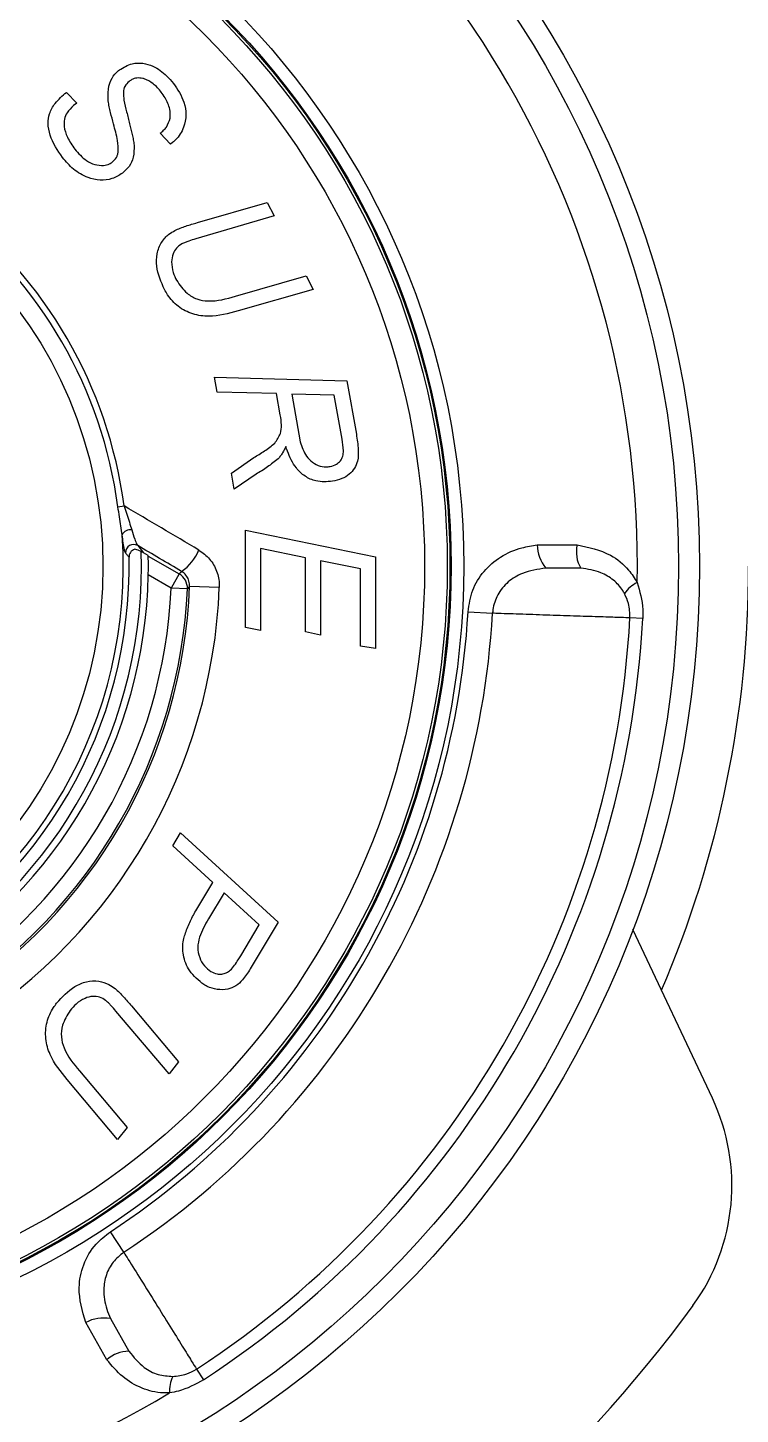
# Model space of a CAD drawing. Header units: millimetres. Extents: x 12 to 854, y 4 to 555.
# Drawn here: x 170.95 to 174.64, y 246.17 to 253.34 of the extents above; entities that cross this region are included whole.
import ezdxf

# ---------------------------------------------------------------- set-up
doc = ezdxf.new("R2010")
doc.units = ezdxf.units.MM

msp = doc.modelspace()

# ---------------------------------------------------------------- linework, layer by layer
at = {"color": 7, "linetype": 'Continuous', "lineweight": 25}
for p, q in [((171.1488, 253.0082), (171.2034, 252.9523)), ((171.2034, 252.9523), (171.1852, 252.9393)), ((171.688, 252.7405), (171.6347, 252.7973)), ((171.699, 252.7492), (171.688, 252.7405)), ((171.8269, 252.3341), (172.188, 252.4389)), ((172.188, 252.4389), (172.225, 252.3693)), ((172.225, 252.3693), (171.8187, 252.2503)), ((172.0243, 251.9531), (172.3903, 252.0585)), ((172.3903, 252.0585), (172.4273, 251.9888)), ((172.4273, 251.9888), (172.0385, 251.8768)), ((171.9155, 251.5352), (172.6012, 251.5162)), ((171.9292, 251.4575), (171.9155, 251.5352)), ((172.6012, 251.5162), (172.6501, 251.2389)), ((172.2369, 251.4491), (171.9292, 251.4575)), ((172.2563, 251.3388), (172.2369, 251.4491)), ((172.316, 251.4469), (172.3595, 251.1999)), ((172.5358, 251.4408), (172.316, 251.4469)), ((172.5759, 251.2132), (172.5358, 251.4408)), ((172.0031, 251.0379), (172.119, 251.1182)), ((172.0178, 250.9547), (172.0031, 251.0379)), ((172.1308, 251.0328), (172.0178, 250.9547)), ((171.4156, 250.8636), (171.4476, 250.8679)), ((172.0769, 250.7428), (172.7489, 250.6049)), ((172.0769, 250.2393), (172.0769, 250.7428)), ((171.5179, 250.6634), (171.5478, 250.626)), ((171.5378, 250.5567), (171.5367, 250.6299)), ((171.5727, 250.6116), (171.5478, 250.626)), ((171.5728, 250.6088), (171.7331, 250.5162)), ((172.3871, 250.6002), (172.1544, 250.648)), ((172.1544, 250.648), (172.1544, 250.2235)), ((173.5867, 250.6667), (173.7931, 250.6667)), ((172.3871, 250.2172), (172.3871, 250.6002)), ((172.6714, 250.5419), (172.4646, 250.5845)), ((172.4646, 250.5845), (172.4646, 250.2)), ((172.6714, 250.1433), (172.6714, 250.5419)), ((172.7489, 250.6049), (172.7489, 250.131)), ((173.8122, 250.5461), (173.6314, 250.5461)), ((171.6908, 250.443), (171.5729, 250.5111)), ((171.7331, 250.5162), (171.6908, 250.443)), ((171.7753, 250.4392), (171.6908, 250.443)), ((171.9405, 250.4458), (171.7867, 250.4518)), ((173.2283, 250.32), (173.3552, 250.3127)), ((174.1329, 250.2855), (174.0665, 250.2891)), ((172.1544, 250.2235), (172.0769, 250.2393)), ((172.4646, 250.2), (172.3871, 250.2172)), ((172.7489, 250.131), (172.6714, 250.1433)), ((171.6996, 249.1096), (171.7403, 249.1772)), ((171.7403, 249.1772), (172.2459, 248.7139)), ((171.9071, 248.9195), (171.6996, 249.1096)), ((171.8188, 248.7726), (171.9071, 248.9195)), ((171.9654, 248.866), (171.8846, 248.7314)), ((172.147, 248.6997), (171.9654, 248.866)), ((172.0515, 248.5409), (172.147, 248.6997)), ((172.2459, 248.7139), (172.1011, 248.4729)), ((174.4935, 247.8032), (174.0821, 248.6759)), ((171.6805, 247.9301), (171.4054, 248.2541)), ((171.4856, 248.2808), (171.7292, 247.9924)), ((171.7292, 247.9924), (171.6805, 247.9301)), ((171.4141, 247.5892), (171.1526, 247.9)), ((171.2168, 247.9442), (171.4629, 247.6516)), ((171.4629, 247.6516), (171.4141, 247.5892)), ((171.4462, 247.0061), (171.3764, 247.1124)), ((171.3765, 246.663), (171.4726, 246.4937)), ((171.3585, 246.4499), (171.2492, 246.6436)), ((171.8223, 246.4019), (171.8586, 246.3462))]:
    msp.add_line(p, q, dxfattribs=at)
at = {"color": 7, "linetype": 'Continuous', "lineweight": 25, "flags": 128}
msp.add_lwpolyline([(171.7867, 250.4518), (171.786, 250.4511), (171.7753, 250.4392)], dxfattribs=at)
at = {"color": 7, "linetype": 'Continuous', "lineweight": 25}
for radius in [5.3118, 5.204, 4.0916, 4.0258, 4.0204, 4.0066, 3.8891, 2.2234]:
    msp.add_circle((169.1145, 250.5567), radius, dxfattribs=at)
for centre, radius, start, end in [((169.1145, 250.5567), 4.9905, 359.02148, 60.97852), ((169.1145, 250.5567), 2.3538, 7.59676, 52.40324), ((169.1145, 250.5567), 2.3215, 7.59676, 52.40324), ((47.765, 40.2702), 244.231, 59.469184, 59.574574), ((169.1145, 250.5567), 2.3288, 296.02612, 3.97388), ((171.4798, 250.6987), 0.0464, 80.42391, 155.23871), ((171.4971, 250.6263), 0.0425, 60.73614, 181.02619), ((49.27, 42.8638), 241.0917, 59.46909, 59.531826), ((169.1145, 250.5567), 2.4588, 1.21262, 1.27942), ((171.6029, 250.736), 0.2509, 304.59188, 337.52415), ((173.7848, 250.6715), 0.1981, 181.39489, 219.28379), ((173.9534, 250.6303), 0.1644, 167.21239, 210.82004), ((169.1145, 250.5567), 2.359, 298.87732, 1.12268), ((169.1145, 250.5567), 2.4234, 298.77925, 0), ((169.1145, 250.5567), 5.5668, 336.77698, 0), ((169.1145, 250.5567), 2.4588, 301.06423, 358.93577), ((171.6907, 250.4428), 0.0847, 357.57086, 59.9728), ((174.1756, 250.3216), 0.166, 115.48352, 145.89708), ((169.1145, 250.5567), 2.5789, 302.52826, 357.47174), ((169.1145, 250.5567), 2.6743, 302.24791, 357.75209), ((169.1145, 250.5567), 2.6635, 302.52826, 357.47174), ((169.1145, 250.5567), 2.8282, 302.24791, 357.75209), ((169.1145, 250.5567), 4.1207, 303.29272, 356.70728), ((169.1145, 250.5567), 4.2478, 303.29272, 356.70728), ((169.1145, 250.5567), 4.9593, 303.09343, 356.90657), ((169.1145, 250.5567), 5.0258, 303.09343, 356.90657), ((173.5362, 247.3519), 1.0583, 324.06641, 25.24096), ((169.1145, 250.5567), 6.5193, 215.93359, 324.06641), ((171.3421, 246.4615), 0.2044, 80.29515, 117.01736), ((171.4702, 246.3293), 0.1644, 89.17996, 132.78761), ((171.8487, 246.2912), 0.166, 154.10292, 184.51648), ((169.1145, 250.5567), 4.9905, 239.02148, 300.97852)]:
    msp.add_arc(centre, radius, start, end, dxfattribs=at)
msp.add_ellipse((170.227, 252.4837), major_axis=(1.6062, 2.7821), ratio=0.745659, start_param=4.411883, end_param=4.417609, dxfattribs=at)
for points, knots in [([(171.3658, 252.9641), (171.3649, 252.9788), (171.3627, 253.0149), (171.3739, 253.0676), (171.4, 253.1047), (171.4179, 253.1197), (171.4231, 253.124)], [0, 0, 0, 0, 0.246008, 0.60431, 0.884591, 1, 1, 1, 1]), ([(171.4231, 253.124), (171.4445, 253.137), (171.4815, 253.1595), (171.5449, 253.1618), (171.6079, 253.1419), (171.662, 253.1032), (171.6919, 253.0677), (171.7033, 253.0542)], [0, 0, 0, 0, 0.233586, 0.403802, 0.573745, 0.83778, 1, 1, 1, 1]), ([(171.4733, 253.0648), (171.4652, 253.0569), (171.4498, 253.0419), (171.4415, 253.0062), (171.4449, 252.9821), (171.4468, 252.9681)], [0, 0, 0, 0, 0.318983, 0.60397, 1, 1, 1, 1]), ([(171.5439, 253.08), (171.5339, 253.0816), (171.5144, 253.0847), (171.49, 253.0765), (171.4778, 253.068), (171.4733, 253.0648)], [0, 0, 0, 0, 0.396533, 0.77426, 1, 1, 1, 1]), ([(171.6402, 253.009), (171.6337, 253.0169), (171.6207, 253.0327), (171.5925, 253.0583), (171.5656, 253.074), (171.5463, 253.0794), (171.5439, 253.08)], [0, 0, 0, 0, 0.251044, 0.502583, 0.938839, 1, 1, 1, 1]), ([(171.7033, 253.0542), (171.7244, 253.0229), (171.758, 252.9731), (171.7718, 252.8915), (171.7584, 252.8223), (171.7289, 252.7747), (171.7042, 252.7535), (171.699, 252.7492)], [0, 0, 0, 0, 0.323774, 0.515473, 0.708341, 0.939477, 1, 1, 1, 1]), ([(171.1286, 252.6702), (171.1036, 252.7077), (171.0669, 252.7626), (171.0515, 252.8441), (171.0594, 252.902), (171.0922, 252.9589), (171.1282, 252.9902), (171.1488, 253.0082)], [0, 0, 0, 0, 0.340059, 0.497618, 0.627004, 0.786587, 1, 1, 1, 1]), ([(171.6667, 252.8288), (171.6746, 252.8438), (171.6895, 252.8723), (171.6855, 252.9271), (171.6666, 252.9725), (171.6472, 252.9994), (171.6402, 253.009)], [0, 0, 0, 0, 0.259886, 0.495391, 0.819198, 1, 1, 1, 1]), ([(171.1852, 252.9393), (171.1734, 252.9279), (171.1526, 252.908), (171.1364, 252.869), (171.1358, 252.8245), (171.1533, 252.77), (171.1785, 252.7342), (171.1927, 252.7141)], [0, 0, 0, 0, 0.1951588, 0.3424601, 0.4904734, 0.7140583, 1, 1, 1, 1]), ([(171.393, 252.8444), (171.3877, 252.8642), (171.3798, 252.8938), (171.3704, 252.9337), (171.3673, 252.9539), (171.3658, 252.9641)], [0, 0, 0, 0, 0.499169, 0.749321, 1, 1, 1, 1]), ([(171.4468, 252.9681), (171.4513, 252.9476), (171.4581, 252.9168), (171.4684, 252.876), (171.4737, 252.8557), (171.4764, 252.8455)], [0, 0, 0, 0, 0.4996693, 0.7498265, 1, 1, 1, 1]), ([(171.4176, 252.7007), (171.417, 252.7201), (171.4158, 252.7542), (171.4041, 252.8018), (171.3967, 252.8302), (171.393, 252.8444)], [0, 0, 0, 0, 0.399237, 0.699309, 1, 1, 1, 1]), ([(171.4764, 252.8455), (171.481, 252.8272), (171.4879, 252.7998), (171.4957, 252.7628), (171.4981, 252.7441), (171.4993, 252.7347)], [0, 0, 0, 0, 0.499163, 0.749233, 1, 1, 1, 1]), ([(171.6347, 252.7973), (171.6405, 252.802), (171.6492, 252.8091), (171.6599, 252.8197), (171.6644, 252.8257), (171.6667, 252.8288)], [0, 0, 0, 0, 0.4959253, 0.7467193, 1, 1, 1, 1]), ([(171.1927, 252.7141), (171.2113, 252.6926), (171.2403, 252.6592), (171.2947, 252.6327), (171.3367, 252.6276), (171.3688, 252.635), (171.3824, 252.6444), (171.3876, 252.648)], [0, 0, 0, 0, 0.366881, 0.572278, 0.778108, 0.916475, 1, 1, 1, 1]), ([(171.3876, 252.648), (171.3949, 252.6552), (171.406, 252.6661), (171.4143, 252.6853), (171.4165, 252.6955), (171.4176, 252.7007)], [0, 0, 0, 0, 0.498198, 0.745328, 1, 1, 1, 1]), ([(171.4993, 252.7347), (171.4993, 252.7136), (171.4994, 252.6749), (171.4762, 252.6237), (171.4514, 252.601), (171.4393, 252.59)], [0, 0, 0, 0, 0.382645, 0.699572, 1, 1, 1, 1]), ([(171.4393, 252.59), (171.4218, 252.5791), (171.3866, 252.5572), (171.3226, 252.5509), (171.2524, 252.5662), (171.1837, 252.6068), (171.1466, 252.6495), (171.1286, 252.6702)], [0, 0, 0, 0, 0.175171, 0.350576, 0.529212, 0.772973, 1, 1, 1, 1]), ([(171.7104, 252.2936), (171.7292, 252.3016), (171.7576, 252.3136), (171.797, 252.3256), (171.8169, 252.3312), (171.8269, 252.3341)], [0, 0, 0, 0, 0.4971584, 0.7485121, 1, 1, 1, 1]), ([(171.6571, 251.9875), (171.6397, 252.0269), (171.6134, 252.0866), (171.6151, 252.1739), (171.6382, 252.2324), (171.6738, 252.2718), (171.7, 252.2874), (171.7104, 252.2936)], [0, 0, 0, 0, 0.361569, 0.546553, 0.733359, 0.89442, 1, 1, 1, 1]), ([(171.7463, 252.2237), (171.7365, 252.2174), (171.7167, 252.2046), (171.698, 252.1708), (171.6912, 252.1264), (171.6987, 252.0788), (171.7129, 252.049), (171.7192, 252.0359)], [0, 0, 0, 0, 0.16706, 0.335839, 0.535731, 0.796826, 1, 1, 1, 1]), ([(171.8187, 252.2503), (171.8064, 252.2465), (171.788, 252.2407), (171.7638, 252.2321), (171.7522, 252.2265), (171.7463, 252.2237)], [0, 0, 0, 0, 0.498703, 0.748891, 1, 1, 1, 1]), ([(172.0385, 251.8768), (171.9882, 251.8631), (171.9109, 251.8422), (171.8019, 251.857), (171.7264, 251.8962), (171.6807, 251.9458), (171.6622, 251.9784), (171.6571, 251.9875)], [0, 0, 0, 0, 0.358956, 0.552176, 0.745836, 0.929478, 1, 1, 1, 1]), ([(171.7192, 252.0359), (171.7356, 252.0117), (171.7634, 251.9709), (171.8239, 251.9357), (171.9117, 251.9215), (171.9774, 251.94), (172.0243, 251.9531)], [0, 0, 0, 0, 0.245171, 0.413438, 0.582049, 1, 1, 1, 1]), ([(172.2277, 251.1933), (172.2391, 251.2092), (172.2592, 251.2373), (172.2644, 251.2902), (172.2591, 251.3218), (172.2563, 251.3388)], [0, 0, 0, 0, 0.377658, 0.6678151, 1, 1, 1, 1]), ([(172.119, 251.1182), (172.1379, 251.1294), (172.1664, 251.1461), (172.2023, 251.1718), (172.2192, 251.1861), (172.2277, 251.1933)], [0, 0, 0, 0, 0.497809, 0.748441, 1, 1, 1, 1]), ([(172.3595, 251.1999), (172.3683, 251.1737), (172.3818, 251.1331), (172.4221, 251.0916), (172.4618, 251.0723), (172.4942, 251.0693), (172.5112, 251.0717), (172.5147, 251.0722)], [0, 0, 0, 0, 0.362286, 0.561932, 0.762425, 0.95248, 1, 1, 1, 1]), ([(172.5147, 251.0722), (172.5262, 251.0753), (172.5461, 251.0808), (172.5684, 251.101), (172.5818, 251.1253), (172.5843, 251.1644), (172.5793, 251.1934), (172.5759, 251.2132)], [0, 0, 0, 0, 0.204123, 0.354245, 0.505099, 0.664123, 1, 1, 1, 1]), ([(172.6501, 251.2389), (172.6542, 251.2125), (172.6612, 251.1666), (172.6604, 251.1054), (172.6421, 251.0613), (172.6135, 251.0298), (172.5741, 251.0063), (172.5431, 250.9993), (172.5267, 250.9956)], [0, 0, 0, 0, 0.251455, 0.435443, 0.564601, 0.693378, 0.837298, 1, 1, 1, 1]), ([(172.2454, 251.1122), (172.2274, 251.0976), (172.2003, 251.0756), (172.1612, 251.0502), (172.1409, 251.0386), (172.1308, 251.0328)], [0, 0, 0, 0, 0.49767, 0.748526, 1, 1, 1, 1]), ([(172.285, 251.1759), (172.2796, 251.1647), (172.2714, 251.1478), (172.2576, 251.1267), (172.2495, 251.1171), (172.2454, 251.1122)], [0, 0, 0, 0, 0.49533, 0.746571, 1, 1, 1, 1]), ([(172.5267, 250.9956), (172.4977, 250.9934), (172.4483, 250.9896), (172.3825, 251.0191), (172.3289, 251.0713), (172.301, 251.1285), (172.2878, 251.1676), (172.285, 251.1759)], [0, 0, 0, 0, 0.261574, 0.447262, 0.633543, 0.922204, 1, 1, 1, 1]), ([(171.4377, 250.7181), (171.4329, 250.7488), (171.4257, 250.796), (171.4182, 250.8461), (171.4156, 250.8636)], [0, 0, 0, 0, 0.651575, 1, 1, 1, 1]), ([(171.4476, 250.8679), (171.4569, 250.8391), (171.4709, 250.7958), (171.4834, 250.7573), (171.4875, 250.7444)], [0, 0, 0, 0, 0.66487, 1, 1, 1, 1]), ([(171.4546, 250.6255), (171.4527, 250.63), (171.449, 250.6391), (171.4434, 250.6741), (171.4395, 250.7041), (171.4377, 250.7181)], [0, 0, 0, 0, 0.348734, 0.695761, 1, 1, 1, 1]), ([(171.4875, 250.7444), (171.4926, 250.7276), (171.5015, 250.6978), (171.5116, 250.6717), (171.5162, 250.6657), (171.5179, 250.6634)], [0, 0, 0, 0, 0.4493885, 0.7934304, 1, 1, 1, 1]), ([(171.473, 250.6029), (171.4705, 250.606), (171.4644, 250.6135), (171.4583, 250.6211), (171.4546, 250.6255)], [0, 0, 0, 0, 0.410381, 1, 1, 1, 1]), ([(171.503, 250.6442), (171.4986, 250.6424), (171.4898, 250.6388), (171.4799, 250.6283), (171.4739, 250.6159), (171.4733, 250.607), (171.473, 250.6029)], [0, 0, 0, 0, 0.258453, 0.516921, 0.775244, 1, 1, 1, 1]), ([(171.5478, 250.626), (171.5472, 250.6263), (171.5458, 250.6271), (171.5426, 250.6288), (171.5346, 250.6327), (171.5198, 250.6387), (171.5101, 250.6419), (171.503, 250.6442)], [0, 0, 0, 0, 0.0146737, 0.0353896, 0.093311, 0.3373812, 1, 1, 1, 1]), ([(171.5729, 250.5111), (171.5731, 250.5255), (171.5734, 250.5524), (171.5732, 250.5834), (171.5729, 250.6017), (171.5728, 250.6078), (171.5728, 250.6086), (171.5728, 250.6088)], [0, 0, 0, 0, 0.312317, 0.578714, 0.781646, 0.963768, 1, 1, 1, 1]), ([(171.8348, 250.64), (171.8544, 250.6257), (171.8936, 250.5971), (171.9302, 250.5323), (171.9411, 250.4793), (171.9406, 250.4505), (171.9405, 250.4458)], [0, 0, 0, 0, 0.314204, 0.628521, 0.939871, 1, 1, 1, 1]), ([(173.2283, 250.32), (173.2342, 250.3582), (173.2458, 250.4345), (173.3078, 250.534), (173.3965, 250.6103), (173.4943, 250.6519), (173.5601, 250.6625), (173.5867, 250.6667)], [0, 0, 0, 0, 0.205574, 0.410977, 0.620907, 0.8471763, 1, 1, 1, 1]), ([(173.7931, 250.6667), (173.8528, 250.6541), (173.9516, 250.6333), (174.0544, 250.551), (174.0902, 250.4938), (174.1042, 250.4715)], [0, 0, 0, 0, 0.4824227, 0.7980848, 1, 1, 1, 1]), ([(173.6314, 250.5461), (173.5899, 250.5401), (173.5202, 250.53), (173.4333, 250.4785), (173.3792, 250.4122), (173.3587, 250.3519), (173.3558, 250.3191), (173.3552, 250.3127)], [0, 0, 0, 0, 0.318628, 0.535708, 0.753949, 0.95248, 1, 1, 1, 1]), ([(174.0382, 250.4147), (174.0352, 250.4199), (174.02, 250.4464), (173.9817, 250.4881), (173.9075, 250.5315), (173.8477, 250.5406), (173.8122, 250.5461)], [0, 0, 0, 0, 0.0623618, 0.3197743, 0.5955852, 1, 1, 1, 1]), ([(171.7867, 250.4518), (171.7862, 250.4611), (171.7852, 250.4798), (171.7729, 250.505), (171.7583, 250.5209), (171.7481, 250.5276), (171.7454, 250.5294)], [0, 0, 0, 0, 0.291635, 0.582671, 0.889303, 1, 1, 1, 1]), ([(174.1042, 250.4715), (174.1175, 250.4256), (174.1353, 250.3647), (174.1334, 250.3012), (174.1329, 250.2855)], [0, 0, 0, 0, 0.752088, 1, 1, 1, 1]), ([(174.0665, 250.2891), (174.0658, 250.3143), (174.0645, 250.3587), (174.0461, 250.3978), (174.0382, 250.4147)], [0, 0, 0, 0, 0.567652, 1, 1, 1, 1]), ([(174.0665, 250.2891), (174.0635, 250.2892), (174.0534, 250.2895), (174.0048, 250.291), (173.9061, 250.2942), (173.7774, 250.2983), (173.634, 250.3031), (173.4922, 250.3079), (173.4016, 250.3111), (173.3609, 250.3125), (173.3552, 250.3127)], [0, 0, 0, 0, 0.062589, 0.214629, 0.366687, 0.51878, 0.670909, 0.82306, 0.975209, 1, 1, 1, 1]), ([(171.7632, 248.6508), (171.7668, 248.6613), (171.7741, 248.6825), (171.7873, 248.7133), (171.802, 248.7435), (171.8132, 248.7629), (171.8188, 248.7726)], [0, 0, 0, 0, 0.2499159, 0.4999523, 0.7495439, 1, 1, 1, 1]), ([(171.8846, 248.7314), (171.8667, 248.7008), (171.8398, 248.6546), (171.8261, 248.5838), (171.836, 248.5318), (171.8599, 248.4876), (171.8851, 248.4687), (171.8971, 248.4598)], [0, 0, 0, 0, 0.340062, 0.51341, 0.687585, 0.851355, 1, 1, 1, 1]), ([(171.8608, 248.3911), (171.834, 248.4131), (171.7844, 248.4539), (171.7499, 248.5397), (171.7501, 248.6068), (171.7603, 248.6411), (171.7632, 248.6508)], [0, 0, 0, 0, 0.3489207, 0.6461973, 0.9007536, 1, 1, 1, 1]), ([(171.8971, 248.4598), (171.9074, 248.4544), (171.925, 248.4453), (171.9535, 248.4441), (171.9773, 248.4514), (172.0095, 248.4736), (172.031, 248.5075), (172.047, 248.5336), (172.0515, 248.5409)], [0, 0, 0, 0, 0.176911, 0.299398, 0.422033, 0.544144, 0.872664, 1, 1, 1, 1]), ([(172.1011, 248.4729), (172.0885, 248.453), (172.0678, 248.4203), (172.028, 248.3823), (171.9814, 248.3646), (171.929, 248.3637), (171.8876, 248.3761), (171.8662, 248.388), (171.8608, 248.3911)], [0, 0, 0, 0, 0.2395568, 0.3951755, 0.5522655, 0.7410887, 0.9342643, 1, 1, 1, 1]), ([(171.0984, 248.295), (171.1275, 248.3271), (171.1712, 248.3753), (171.2517, 248.4094), (171.3141, 248.4124), (171.3651, 248.3963), (171.3905, 248.3785), (171.4009, 248.3711)], [0, 0, 0, 0, 0.362517, 0.545201, 0.729687, 0.888671, 1, 1, 1, 1]), ([(171.3515, 248.3096), (171.3417, 248.316), (171.3221, 248.3289), (171.2836, 248.3323), (171.2406, 248.3208), (171.1997, 248.2947), (171.178, 248.2693), (171.1681, 248.2578)], [0, 0, 0, 0, 0.166435, 0.334662, 0.531547, 0.788252, 1, 1, 1, 1]), ([(171.4009, 248.3711), (171.416, 248.3571), (171.4386, 248.3359), (171.4656, 248.3047), (171.4789, 248.2888), (171.4856, 248.2808)], [0, 0, 0, 0, 0.497166, 0.748516, 1, 1, 1, 1]), ([(171.1526, 247.9), (171.1193, 247.9409), (171.068, 248.0039), (171.0375, 248.1109), (171.0435, 248.1969), (171.0709, 248.2581), (171.0929, 248.2876), (171.0984, 248.295)], [0, 0, 0, 0, 0.36172, 0.556777, 0.752279, 0.938128, 1, 1, 1, 1]), ([(171.1681, 248.2578), (171.1527, 248.2329), (171.1265, 248.1906), (171.119, 248.1204), (171.1422, 248.0343), (171.1858, 247.9815), (171.2168, 247.9442)], [0, 0, 0, 0, 0.243979, 0.41439, 0.585132, 1, 1, 1, 1]), ([(171.4054, 248.2541), (171.3969, 248.2638), (171.3841, 248.2783), (171.3663, 248.297), (171.3564, 248.3054), (171.3515, 248.3096)], [0, 0, 0, 0, 0.498708, 0.748895, 1, 1, 1, 1]), ([(171.2492, 246.6436), (171.2317, 246.7029), (171.2029, 246.8005), (171.2327, 246.9437), (171.2912, 247.0459), (171.3503, 247.092), (171.3764, 247.1124)], [0, 0, 0, 0, 0.356484, 0.586818, 0.817791, 1, 1, 1, 1]), ([(171.4462, 247.0061), (171.4265, 246.9901), (171.3871, 246.9581), (171.3518, 246.8893), (171.3371, 246.8049), (171.3507, 246.7271), (171.37, 246.6791), (171.3765, 246.663)], [0, 0, 0, 0, 0.194399, 0.388608, 0.587573, 0.86165, 1, 1, 1, 1]), ([(171.4462, 247.0061), (171.4536, 246.9942), (171.48, 246.9519), (171.5355, 246.863), (171.6115, 246.7412), (171.6863, 246.621), (171.7513, 246.5164), (171.799, 246.4394), (171.8179, 246.409), (171.8217, 246.4029), (171.8223, 246.4019)], [0, 0, 0, 0, 0.059794, 0.211889, 0.364018, 0.516168, 0.668316, 0.820439, 0.972525, 1, 1, 1, 1]), ([(171.6831, 246.2781), (171.6719, 246.2781), (171.6228, 246.2779), (171.5358, 246.299), (171.4349, 246.3592), (171.3843, 246.4193), (171.3585, 246.4499)], [0, 0, 0, 0, 0.085878, 0.375364, 0.681912, 1, 1, 1, 1]), ([(171.4726, 246.4937), (171.4969, 246.4638), (171.5377, 246.4136), (171.6199, 246.3695), (171.6737, 246.3655), (171.6993, 246.3637)], [0, 0, 0, 0, 0.434945, 0.731111, 1, 1, 1, 1]), ([(171.6993, 246.3637), (171.7239, 246.3662), (171.7671, 246.3707), (171.8057, 246.3925), (171.8223, 246.4019)], [0, 0, 0, 0, 0.569264, 1, 1, 1, 1]), ([(171.8586, 246.3462), (171.8164, 246.3231), (171.7602, 246.2923), (171.6985, 246.2809), (171.6831, 246.2781)], [0, 0, 0, 0, 0.7520773, 1, 1, 1, 1])]:
    msp.add_open_spline(points, degree=3, knots=knots, dxfattribs=at)

doc.saveas('drawing.dxf')
